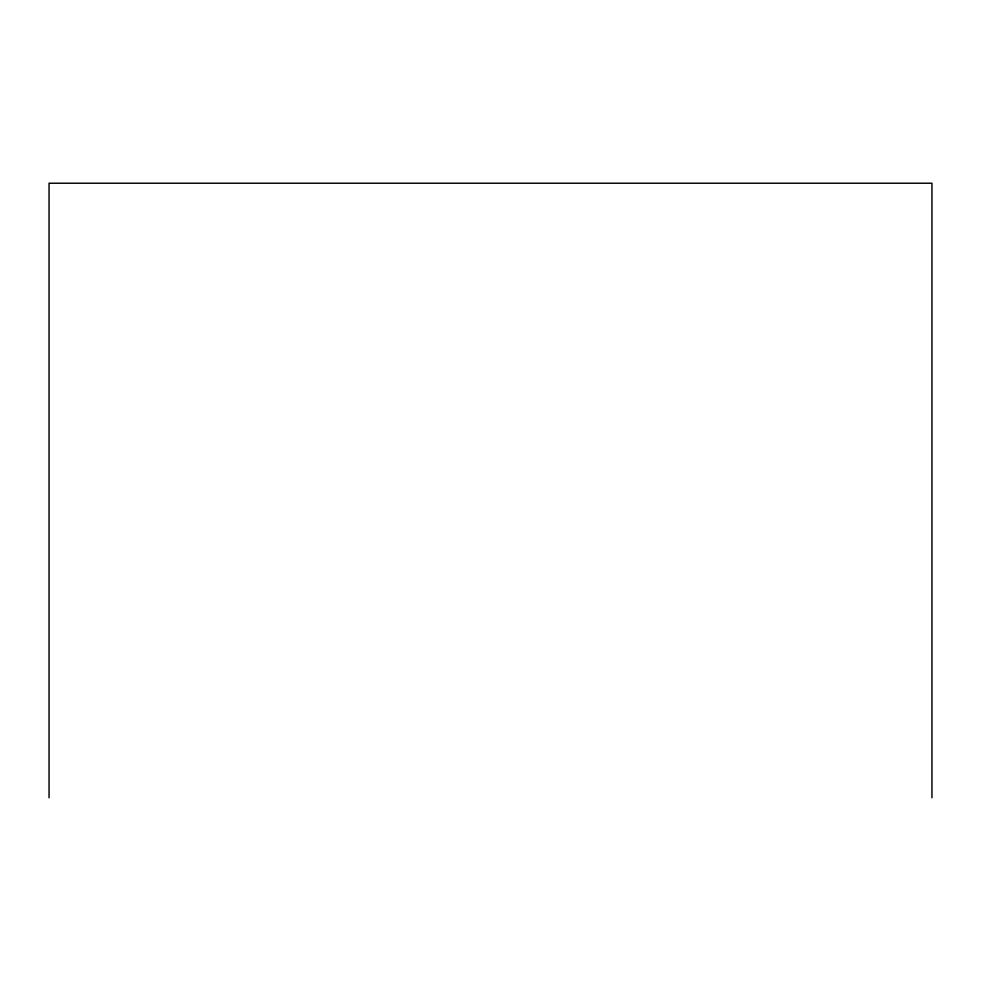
<?xml version="1.0" encoding="UTF-8"?>
<svg xmlns="http://www.w3.org/2000/svg" width="981" height="981" viewBox="0 0 981 981"><rect width="100%" height="100%" fill="white"/><g stroke="black" fill="none" stroke-linecap="round" stroke-linejoin="round"><path stroke-width="1.47" d="M931.95 797.774L931.95 183.226L49.05 183.226L49.05 797.774"/></g></svg>
